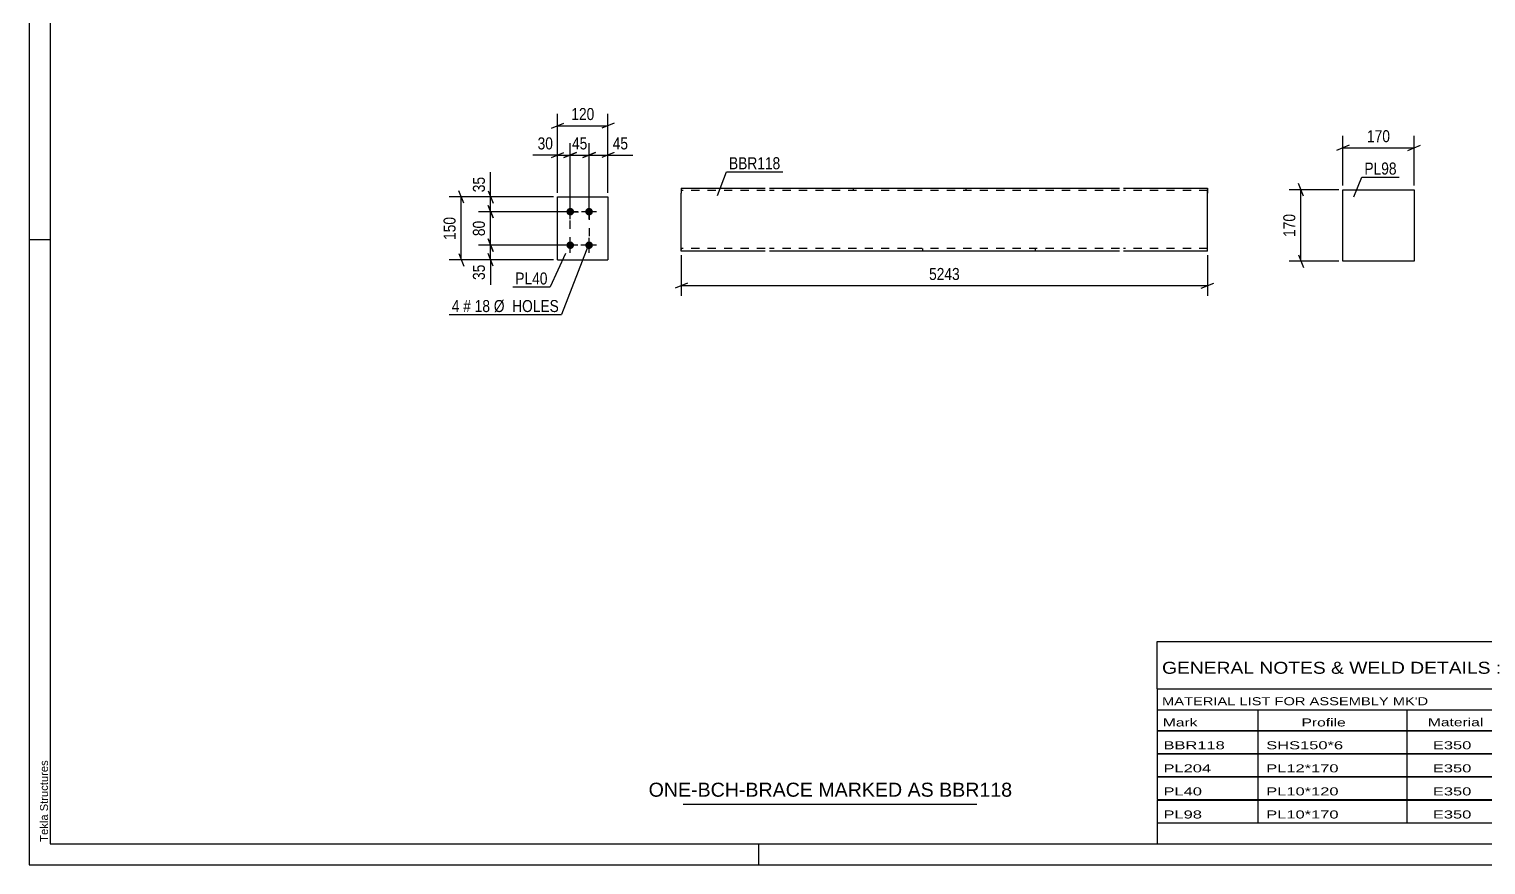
# Model space of a CAD drawing. Header units: millimetres. Extents: x 0 to 594, y 0 to 420.
# Drawn here: x 0 to 347.4, y 0 to 199.3 of the extents above; entities that cross this region are included whole.
import ezdxf

# ---------------------------------------------------------------- set-up
doc = ezdxf.new("R2010")
doc.units = ezdxf.units.MM
doc.linetypes.add('DXK_LINE_DOT2', pattern=[3.9198, 1.9599, -1.9599])
doc.styles.add('Arial', font='ARIAL.TTF', dxfattribs={"height": 0.2})
doc.styles.add('Arial Narrow', font='ARIALN.TTF', dxfattribs={"height": 0.2})

# ---------------------------------------------------------------- blocks, each defined once
blk = doc.blocks.new('Unknown-580610314-1130')
at = {"color": 5, "linetype": 'Continuous'}
for p, q in [((0, 420), (0, 0)), ((5, 415), (5, 5)), ((5, 149), (0, 149)), ((5, 5), (589, 5)), ((174, 0), (174, 5)), ((0, 0), (594, 0))]:
    blk.add_line(p, q, dxfattribs=at)
at = {"color": 174, "linetype": 'Continuous', "style": 'Arial'}
blk.add_text('Tekla Structures', height=1.9102, rotation=90, dxfattribs=at).set_placement((4.5, 5.5))
blk = doc.blocks.new('Part-580610314-2167 - 2161')
at = {"color": 2, "linetype": 'Continuous'}
for p, q in [((126.03, 144.24), (126.03, 159.24)), ((126.03, 159.24), (138.03, 159.24)), ((138.03, 159.24), (138.03, 144.24)), ((126.03, 144.24), (126.03, 144.24)), ((126.03, 144.24), (138.03, 144.24)), ((138.03, 144.24), (138.03, 144.24))]:
    blk.add_line(p, q, dxfattribs=at)
at = {"color": 7, "linetype": 'DXK_LINE_DOT2'}
for p, q in [((126.03, 159.24), (138.03, 159.24)), ((126.03, 144.24), (138.03, 144.24))]:
    blk.add_line(p, q, dxfattribs=at)
blk = doc.blocks.new('Bolt-580610314-2200 - 2161')
at = {"linetype": 'Continuous'}
for points in [[(129.03, 156.64), (129.22, 156.62), (129.4, 156.56), (129.56, 156.47), (129.7, 156.34), (129.81, 156.19), (129.89, 156.02), (129.93, 155.83), (129.93, 155.65), (129.89, 155.46), (129.81, 155.29), (129.7, 155.14), (129.56, 155.01), (129.4, 154.92), (129.22, 154.86), (129.03, 154.84), (128.84, 154.86), (128.66, 154.92), (128.5, 155.01), (128.36, 155.14), (128.25, 155.29), (128.17, 155.46), (128.14, 155.65), (128.14, 155.83), (128.17, 156.02), (128.25, 156.19), (128.36, 156.34), (128.5, 156.47), (128.66, 156.56), (128.84, 156.62)], [(133.53, 156.64), (133.72, 156.62), (133.9, 156.56), (134.06, 156.47), (134.2, 156.34), (134.31, 156.19), (134.39, 156.02), (134.43, 155.83), (134.43, 155.65), (134.39, 155.46), (134.31, 155.29), (134.2, 155.14), (134.06, 155.01), (133.9, 154.92), (133.72, 154.86), (133.53, 154.84), (133.34, 154.86), (133.16, 154.92), (133, 155.01), (132.86, 155.14), (132.75, 155.29), (132.67, 155.46), (132.64, 155.65), (132.64, 155.83), (132.67, 156.02), (132.75, 156.19), (132.86, 156.34), (133, 156.47), (133.16, 156.56), (133.34, 156.62)], [(129.03, 148.64), (129.22, 148.62), (129.4, 148.56), (129.56, 148.47), (129.7, 148.34), (129.81, 148.19), (129.89, 148.02), (129.93, 147.83), (129.93, 147.65), (129.89, 147.46), (129.81, 147.29), (129.7, 147.14), (129.56, 147.01), (129.4, 146.92), (129.22, 146.86), (129.03, 146.84), (128.84, 146.86), (128.66, 146.92), (128.5, 147.01), (128.36, 147.14), (128.25, 147.29), (128.17, 147.46), (128.14, 147.65), (128.14, 147.83), (128.17, 148.02), (128.25, 148.19), (128.36, 148.34), (128.5, 148.47), (128.66, 148.56), (128.84, 148.62)], [(133.53, 148.64), (133.72, 148.62), (133.9, 148.56), (134.06, 148.47), (134.2, 148.34), (134.31, 148.19), (134.39, 148.02), (134.43, 147.83), (134.43, 147.65), (134.39, 147.46), (134.31, 147.29), (134.2, 147.14), (134.06, 147.01), (133.9, 146.92), (133.72, 146.86), (133.53, 146.84), (133.34, 146.86), (133.16, 146.92), (133, 147.01), (132.86, 147.14), (132.75, 147.29), (132.67, 147.46), (132.64, 147.65), (132.64, 147.83), (132.67, 148.02), (132.75, 148.19), (132.86, 148.34), (133, 148.47), (133.16, 148.56), (133.34, 148.62)]]:
    blk.add_hatch(color=1, dxfattribs=at).paths.add_polyline_path(points)
at = {"color": 1, "linetype": 'Continuous'}
for p, q in [((129.03, 153.94), (129.03, 157.54)), ((133.53, 153.94), (133.53, 157.54)), ((130.83, 155.74), (127.23, 155.74)), ((135.33, 155.74), (131.73, 155.74)), ((129.03, 145.94), (129.03, 149.54)), ((133.53, 145.94), (133.53, 149.54)), ((130.83, 147.74), (127.23, 147.74)), ((135.33, 147.74), (131.73, 147.74))]:
    blk.add_line(p, q, dxfattribs=at)
blk = doc.blocks.new('Part-580610314-2404 - 2398')
at = {"color": 2, "linetype": 'Continuous'}
for p, q in [((313.28, 160.96), (330.28, 160.96)), ((313.28, 143.96), (313.28, 160.96)), ((330.28, 160.96), (330.28, 143.96)), ((330.28, 143.96), (313.28, 143.96))]:
    blk.add_line(p, q, dxfattribs=at)
blk = doc.blocks.new('Part-580610314-2436 - 2428')
at = {"color": 2, "linetype": 'Continuous'}
for p, q in [((155.52, 161.36), (155.52, 160.16)), ((155.52, 161.36), (175.52, 161.36)), ((155.52, 147.1), (155.52, 160.16)), ((176.52, 161.36), (260, 161.36)), ((261, 161.36), (281, 161.36)), ((281, 161.36), (281, 161.27)), ((281, 161.27), (281, 160.16)), ((281, 146.36), (281, 160.16)), ((155.52, 146.45), (155.52, 147.1)), ((155.52, 146.36), (155.52, 146.45)), ((175.52, 146.36), (155.52, 146.36)), ((260, 146.36), (176.52, 146.36)), ((281, 146.36), (261, 146.36))]:
    blk.add_line(p, q, dxfattribs=at)
at = {"color": 7, "linetype": 'DXK_LINE_DOT2'}
for p, q in [((175.52, 160.76), (155.52, 160.76)), ((260, 160.76), (176.52, 160.76)), ((196.52, 161.36), (196.52, 160.76)), ((223.37, 161.36), (223.37, 160.76)), ((281, 160.76), (261, 160.76)), ((281, 160.16), (281, 161.01)), ((155.52, 147.1), (155.52, 146.71)), ((155.52, 146.96), (155.52, 147.01)), ((175.52, 146.96), (155.52, 146.96)), ((260, 146.96), (176.52, 146.96)), ((213.14, 146.36), (213.14, 146.96)), ((240, 146.36), (240, 146.96)), ((281, 146.96), (261, 146.96)), ((281, 146.96), (281, 147.01))]:
    blk.add_line(p, q, dxfattribs=at)
blk = doc.blocks.new('Rectangle-580610314-2384 - 2161')
at = {"color": 1, "linetype": 'DXK_LINE_DOT2'}
blk.add_lwpolyline([(129.03, 155.74), (133.53, 155.74), (133.53, 147.74), (129.03, 147.74), (129.03, 155.74)], close=True, dxfattribs=at)
blk = doc.blocks.new('StraightDimension-580610314-2344 - 2161')
at = {"color": 7, "linetype": 'Continuous'}
for p, q in [((129.03, 156.74), (129.03, 172.09)), ((133.53, 156.74), (133.53, 172.09)), ((127.53, 168.64), (130.53, 169.84)), ((129.03, 169.24), (133.53, 169.24)), ((135.03, 169.84), (132.03, 168.64))]:
    blk.add_line(p, q, dxfattribs=at)
at = {"color": 0}
blk.add_wipeout([(133.71, 169.99), (133.71, 174.19), (128.85, 174.19), (128.85, 169.99)], dxfattribs=at)
at = {"color": 3, "style": 'Arial Narrow'}
blk.add_text('45', height=2.863, dxfattribs=at).set_placement((129.45, 170.59))
blk = doc.blocks.new('StraightDimension-580610314-2300 - 2161')
at = {"color": 7, "linetype": 'Continuous'}
for p, q in [((109.43, 160.74), (110.63, 157.74)), ((125.03, 159.24), (107.18, 159.24)), ((110.63, 154.24), (109.43, 157.24)), ((110.03, 155.74), (110.03, 159.24)), ((128.03, 155.74), (107.18, 155.74))]:
    blk.add_line(p, q, dxfattribs=at)
at = {"color": 0}
blk.add_wipeout([(109.28, 164.62), (105.08, 164.62), (105.08, 159.77), (109.28, 159.77)], dxfattribs=at)
at = {"color": 7, "linetype": 'Continuous'}
blk.add_line((110.03, 159.24), (110.03, 165.15), dxfattribs=at)
blk.add_line((110.03, 159.24), (110.03, 165.15), dxfattribs=at)
at = {"color": 3, "style": 'Arial Narrow'}
blk.add_text('35', height=2.863, rotation=90.0002, dxfattribs=at).set_placement((108.68, 160.37))
blk = doc.blocks.new('StraightDimension-580610314-2277 - 2161')
at = {"color": 7, "linetype": 'Continuous'}
for p, q in [((128.03, 147.74), (107.18, 147.74)), ((109.43, 149.24), (110.63, 146.24)), ((110.03, 144.24), (110.03, 147.74)), ((125.03, 144.24), (107.18, 144.24)), ((110.63, 142.74), (109.43, 145.74))]:
    blk.add_line(p, q, dxfattribs=at)
at = {"color": 0}
blk.add_wipeout([(109.28, 143.72), (105.08, 143.72), (105.08, 138.86), (109.28, 138.86)], dxfattribs=at)
at = {"color": 7, "linetype": 'Continuous'}
blk.add_line((110.03, 144.24), (110.03, 138.33), dxfattribs=at)
blk.add_line((110.03, 144.24), (110.03, 138.33), dxfattribs=at)
at = {"color": 3, "style": 'Arial Narrow'}
blk.add_text('35', height=2.863, rotation=90.0002, dxfattribs=at).set_placement((108.68, 139.46))
blk = doc.blocks.new('StraightDimension-580610314-2290 - 2161')
at = {"color": 7, "linetype": 'Continuous'}
for p, q in [((109.43, 157.24), (110.63, 154.24)), ((128.03, 155.74), (107.18, 155.74)), ((110.03, 147.74), (110.03, 155.74)), ((128.03, 147.74), (107.18, 147.74)), ((110.63, 146.24), (109.43, 149.24))]:
    blk.add_line(p, q, dxfattribs=at)
at = {"color": 0}
blk.add_wipeout([(109.28, 154.17), (105.08, 154.17), (105.08, 149.31), (109.28, 149.31)], dxfattribs=at)
at = {"color": 3, "style": 'Arial Narrow'}
blk.add_text('80', height=2.863, rotation=90.0002, dxfattribs=at).set_placement((108.68, 149.91))
blk = doc.blocks.new('StraightDimension-580610314-2314 - 2161')
at = {"color": 7, "linetype": 'Continuous'}
for p, q in [((103.63, 157.74), (102.43, 160.74)), ((125.03, 159.24), (100.18, 159.24)), ((103.03, 144.24), (103.03, 159.24)), ((125.03, 144.24), (100.18, 144.24)), ((102.43, 145.74), (103.63, 142.74))]:
    blk.add_line(p, q, dxfattribs=at)
at = {"color": 0}
blk.add_wipeout([(102.28, 155.08), (98.08, 155.08), (98.08, 148.4), (102.28, 148.4)], dxfattribs=at)
at = {"color": 3, "style": 'Arial Narrow'}
blk.add_text('150', height=2.863, rotation=90.0002, dxfattribs=at).set_placement((101.68, 149))
blk = doc.blocks.new('StraightDimension-580610314-2331 - 2161')
at = {"color": 7, "linetype": 'Continuous'}
for p, q in [((126.03, 160.24), (126.03, 172.09)), ((129.03, 156.74), (129.03, 172.09)), ((124.53, 168.64), (127.53, 169.84)), ((126.03, 169.24), (129.03, 169.24)), ((130.53, 169.84), (127.53, 168.64))]:
    blk.add_line(p, q, dxfattribs=at)
at = {"color": 0}
blk.add_wipeout([(125.51, 169.99), (125.51, 174.19), (120.65, 174.19), (120.65, 169.99)], dxfattribs=at)
at = {"color": 7, "linetype": 'Continuous'}
blk.add_line((126.03, 169.24), (120.12, 169.24), dxfattribs=at)
blk.add_line((126.03, 169.24), (120.12, 169.24), dxfattribs=at)
at = {"color": 3, "style": 'Arial Narrow'}
blk.add_text('30', height=2.863, dxfattribs=at).set_placement((121.25, 170.59))
blk = doc.blocks.new('StraightDimension-580610314-2354 - 2161')
at = {"color": 7, "linetype": 'Continuous'}
for p, q in [((133.53, 156.74), (133.53, 172.09)), ((138.03, 160.24), (138.03, 172.09)), ((132.03, 168.64), (135.03, 169.84)), ((133.53, 169.24), (138.03, 169.24)), ((139.53, 169.84), (136.53, 168.64))]:
    blk.add_line(p, q, dxfattribs=at)
at = {"color": 0}
blk.add_wipeout([(143.41, 169.99), (143.41, 174.19), (138.56, 174.19), (138.56, 169.99)], dxfattribs=at)
at = {"color": 7, "linetype": 'Continuous'}
blk.add_line((138.03, 169.24), (143.94, 169.24), dxfattribs=at)
blk.add_line((138.03, 169.24), (143.94, 169.24), dxfattribs=at)
at = {"color": 3, "style": 'Arial Narrow'}
blk.add_text('45', height=2.863, dxfattribs=at).set_placement((139.16, 170.59))
blk = doc.blocks.new('StraightDimension-580610314-2368 - 2161')
at = {"color": 7, "linetype": 'Continuous'}
for p, q in [((126.03, 160.24), (126.03, 179.09)), ((138.03, 160.24), (138.03, 179.09)), ((124.53, 175.64), (127.53, 176.84)), ((126.03, 176.24), (138.03, 176.24)), ((139.53, 176.84), (136.53, 175.64))]:
    blk.add_line(p, q, dxfattribs=at)
at = {"color": 0}
blk.add_wipeout([(135.37, 176.99), (135.37, 181.19), (128.69, 181.19), (128.69, 176.99)], dxfattribs=at)
at = {"color": 3, "style": 'Arial Narrow'}
blk.add_text('120', height=2.863, dxfattribs=at).set_placement((129.29, 177.59))
blk = doc.blocks.new('StraightDimension-580610314-2406 - 2398')
at = {"color": 7, "linetype": 'Continuous'}
for p, q in [((313.28, 161.96), (313.28, 173.81)), ((330.28, 161.96), (330.28, 173.81)), ((314.78, 171.56), (311.78, 170.36)), ((313.28, 170.96), (330.28, 170.96)), ((328.78, 170.36), (331.78, 171.56))]:
    blk.add_line(p, q, dxfattribs=at)
at = {"color": 0}
blk.add_wipeout([(325.12, 171.71), (325.12, 175.91), (318.43, 175.91), (318.43, 171.71)], dxfattribs=at)
at = {"color": 3, "style": 'Arial Narrow'}
blk.add_text('170', height=2.863, dxfattribs=at).set_placement((319.03, 172.31))
blk = doc.blocks.new('StraightDimension-580610314-2417 - 2398')
at = {"color": 7, "linetype": 'Continuous'}
for p, q in [((312.28, 160.96), (300.43, 160.96)), ((303.88, 159.46), (302.68, 162.46)), ((303.28, 143.96), (303.28, 160.96)), ((312.28, 143.96), (300.43, 143.96)), ((302.68, 145.46), (303.88, 142.46))]:
    blk.add_line(p, q, dxfattribs=at)
at = {"color": 0}
blk.add_wipeout([(302.53, 155.81), (298.33, 155.81), (298.33, 149.12), (302.53, 149.12)], dxfattribs=at)
at = {"color": 3, "style": 'Arial Narrow'}
blk.add_text('170', height=2.863, rotation=90.0002, dxfattribs=at).set_placement((301.93, 149.72))
blk = doc.blocks.new('StraightDimension-580610314-2441 - 2428')
at = {"color": 7, "linetype": 'Continuous'}
for p, q in [((155.52, 145.36), (155.52, 135.7)), ((281, 145.36), (281, 135.7)), ((157.02, 138.7), (154.02, 137.5)), ((155.52, 138.1), (281, 138.1)), ((279.5, 137.5), (282.5, 138.7))]:
    blk.add_line(p, q, dxfattribs=at)
at = {"color": 0}
blk.add_wipeout([(222.51, 138.85), (222.51, 143.05), (214, 143.05), (214, 138.85)], dxfattribs=at)
at = {"color": 3, "style": 'Arial Narrow'}
blk.add_text('5243', height=2.863, dxfattribs=at).set_placement((214.6, 139.45))
blk = doc.blocks.new('Unknown-580610314-4466')
at = {"color": 7, "linetype": 'Continuous'}
for p, q in [((269, 53.25), (429, 53.25)), ((269, 42), (269, 53.25)), ((429, 53.25), (429, 42)), ((269, 42), (429, 42)), ((269, 42), (269, 37)), ((429, 42), (429, 37)), ((269, 37), (429, 37)), ((269, 37), (269, 32)), ((293, 37), (293, 32)), ((328.5, 37), (328.5, 32)), ((354.5, 37), (354.5, 32)), ((367.5, 37), (367.5, 32)), ((385, 37), (385, 32)), ((407, 37), (407, 32)), ((429, 37), (429, 32)), ((269, 32), (429, 32)), ((269, 31.95), (269, 26.55)), ((269, 31.95), (429, 31.95)), ((293, 32), (293, 26.5)), ((328.5, 32), (328.5, 26.5)), ((354.5, 32), (354.5, 26.5)), ((367.5, 32), (367.5, 26.5)), ((385, 32), (385, 26.5)), ((407, 32), (407, 26.5)), ((429, 31.95), (429, 26.55)), ((269, 26.55), (429, 26.55)), ((269, 26.45), (269, 21.05)), ((269, 26.45), (429, 26.45)), ((293, 26.5), (293, 21)), ((328.5, 26.5), (328.5, 21)), ((354.5, 26.5), (354.5, 21)), ((367.5, 26.5), (367.5, 21)), ((385, 26.5), (385, 21)), ((407, 26.5), (407, 21)), ((429, 26.45), (429, 21.05)), ((269, 21.05), (429, 21.05)), ((269, 20.95), (269, 15.55)), ((269, 20.95), (429, 20.95)), ((293, 21), (293, 15.5)), ((328.5, 21), (328.5, 15.5)), ((354.5, 21), (354.5, 15.5)), ((367.5, 21), (367.5, 15.5)), ((385, 21), (385, 15.5)), ((407, 21), (407, 15.5)), ((429, 20.95), (429, 15.55)), ((269, 15.55), (429, 15.55)), ((269, 15.45), (269, 10.05)), ((269, 15.45), (429, 15.45)), ((293, 15.5), (293, 10)), ((328.5, 15.5), (328.5, 10)), ((354.5, 15.5), (354.5, 10)), ((367.5, 15.5), (367.5, 10)), ((385, 15.5), (385, 10)), ((407, 15.5), (407, 10)), ((429, 15.45), (429, 10.05)), ((269, 10.05), (429, 10.05)), ((269, 10), (429, 10)), ((269, 10), (269, 5)), ((385, 10), (385, 5)), ((407, 10), (407, 5)), ((429, 10), (429, 5)), ((269, 5), (429, 5))]:
    blk.add_line(p, q, dxfattribs=at)
at = {"color": 7, "style": 'Arial Narrow'}
for s, height, width, p in [('GENERAL NOTES & WELD DETAILS :', 2.8633, 1.4, (270.15, 45.56)), ('REFER TYP DRAWING TYP-01', 1.9089, 1.6, (353.7, 45.66)), ("MATERIAL LIST FOR ASSEMBLY MK'D", 1.9089, 1.6, (270.15, 38.06)), ('BBR118', 1.909, 1.794707, (361.48, 37.97)), ('1', 1.91, 1.794707, (391.08, 38.06)), ('No. Required', 1.9089, 1.6, (400.41, 38.06)), ('Mark', 1.909, 1.7, (270.34, 33)), ('Profile', 1.909, 1.7, (303.41, 33)), ('Material', 1.909, 1.7, (333.54, 33.06)), ('No.', 1.909, 1.7, (358.5, 33.06)), ('Length', 1.909, 1.7, (369, 33.06)), ('Area', 1.909, 1.7, (391.5, 33.06)), ('Weight', 1.909, 1.7, (411, 33.06))]:
    blk.add_text(s, height=height, dxfattribs=dict(at, width=width)).set_placement(p)
at = {"color": 7, "linetype": 'Continuous', "style": 'Arial Narrow'}
for s, height, width, p in [('BBR118', 1.909, 1.794707, (270.5, 27.56)), ('SHS150*6', 1.909, 1.794707, (295, 27.56)), ('E350', 1.909, 1.794707, (334.74, 27.56)), ('1', 1.91, 1.794707, (358.86, 27.56)), ('5243', 1.909, 1.794707, (371.58, 27.56)), ('3.1', 1.909, 1.794707, (395.32, 27.56)), ('141.9', 1.909, 1.794707, (411.96, 27.56)), ('PL204', 1.909, 1.794707, (270.5, 22.06)), ('PL12*170', 1.909, 1.794707, (295, 22.06)), ('E350', 1.909, 1.794707, (334.74, 22.06)), ('1', 1.91, 1.794707, (358.86, 22.06)), ('683', 1.909, 1.794707, (373.77, 22.06)), ('0.3', 1.909, 1.794707, (395.32, 22.06)), ('10.9', 1.909, 1.794707, (414.14, 22.06)), ('PL40', 1.909, 1.794707, (270.5, 16.56)), ('PL10*120', 1.909, 1.794707, (295, 16.56)), ('E350', 1.909, 1.794707, (334.74, 16.56)), ('4', 1.91, 1.794707, (358.86, 16.56)), ('150', 1.909, 1.794707, (373.77, 16.56)), ('0.0', 1.909, 1.794707, (395.32, 16.56)), ('5.7', 1.909, 1.794707, (416.33, 16.56)), ('PL98', 1.909, 1.794707, (270.5, 11.06)), ('PL10*170', 1.909, 1.794707, (295, 11.06)), ('E350', 1.909, 1.794707, (334.74, 11.06)), ('2', 1.91, 1.794707, (358.86, 11.06)), ('170', 1.909, 1.794707, (373.77, 11.06)), ('0.1', 1.909, 1.794707, (395.32, 11.06)), ('4.5', 1.909, 1.794707, (416.33, 11.06)), ('Total', 1.909, 1.7, (371.33, 6.5)), ('3.7', 1.909, 1.794707, (394.83, 6.5)), ('163.0', 1.909, 1.794707, (411.96, 6.5))]:
    blk.add_text(s, height=height, dxfattribs=dict(at, width=width)).set_placement(p)
blk = doc.blocks.new('Unknown-580610314-4467')
at = {"color": 7, "linetype": 'Continuous'}
blk.add_line((156, 14.5), (226, 14.5), dxfattribs=at)
at = {"color": 7, "style": 'Arial'}
blk.add_text('ONE-BCH-BRACE MARKED AS BBR118', height=3.3428, dxfattribs=at).set_placement((147.73, 16.25))
blk = doc.blocks.new('Mark-580610314-2163 - 2161')
at = {"color": 0}
blk.add_wipeout([(123.62, 138.38), (123.62, 141.38), (115.94, 141.38), (115.94, 138.38)], dxfattribs=at)
blk.add_wipeout([(123.62, 138.38), (123.62, 141.38), (115.94, 141.38), (115.94, 138.38)], dxfattribs=at)
at = {"color": 30, "linetype": 'Continuous'}
for p in [(127.87, 145.74), (115.34, 137.78)]:
    blk.add_line(p, (124.22, 137.78), dxfattribs=at)
at = {"color": 3, "style": 'Arial Narrow'}
blk.add_text('PL40', height=2.863, dxfattribs=at).set_placement((115.94, 138.38))
blk = doc.blocks.new('Mark-580610314-2196 - 2161')
at = {"color": 0}
blk.add_wipeout([(102.62, 131.81), (102.62, 134.81), (100.79, 134.81), (100.79, 131.81)], dxfattribs=at)
blk.add_wipeout([(102.62, 131.81), (102.62, 134.81), (100.79, 134.81), (100.79, 131.81)], dxfattribs=at)
blk.add_wipeout([(105.35, 131.81), (105.35, 134.81), (103.52, 134.81), (103.52, 131.81)], dxfattribs=at)
blk.add_wipeout([(105.35, 131.81), (105.35, 134.81), (103.52, 134.81), (103.52, 131.81)], dxfattribs=at)
at = {"color": 3, "style": 'Arial Narrow'}
blk.add_text('4', height=2.86, dxfattribs=at).set_placement((100.79, 131.81))
at = {"color": 0}
blk.add_wipeout([(109.91, 131.81), (109.91, 134.81), (106.25, 134.81), (106.25, 131.81)], dxfattribs=at)
blk.add_wipeout([(109.91, 131.81), (109.91, 134.81), (106.25, 134.81), (106.25, 131.81)], dxfattribs=at)
at = {"color": 3, "style": 'Arial Narrow'}
blk.add_text('#', height=2.86, dxfattribs=at).set_placement((103.52, 131.81))
at = {"color": 0}
blk.add_wipeout([(126.33, 131.81), (126.33, 134.81), (110.81, 134.81), (110.81, 131.81)], dxfattribs=at)
blk.add_wipeout([(126.33, 131.81), (126.33, 134.81), (110.81, 134.81), (110.81, 131.81)], dxfattribs=at)
at = {"color": 7, "linetype": 'Continuous'}
for p in [(133.36, 147.83), (100.19, 131.21)]:
    blk.add_line(p, (126.93, 131.21), dxfattribs=at)
at = {"color": 3, "style": 'Arial Narrow'}
for s, p in [('18', (106.25, 131.81)), ('Ø  HOLES', (110.81, 131.81))]:
    blk.add_text(s, height=2.863, dxfattribs=at).set_placement(p)
blk = doc.blocks.new('Mark-580610314-2400 - 2398')
at = {"color": 0}
blk.add_wipeout([(326.09, 164.59), (326.09, 167.59), (318.41, 167.59), (318.41, 164.59)], dxfattribs=at)
blk.add_wipeout([(326.09, 164.59), (326.09, 167.59), (318.41, 167.59), (318.41, 164.59)], dxfattribs=at)
at = {"color": 30, "linetype": 'Continuous'}
for p, q in [((315.85, 159.31), (317.81, 163.99)), ((317.81, 163.99), (326.69, 163.99))]:
    blk.add_line(p, q, dxfattribs=at)
at = {"color": 3, "style": 'Arial Narrow'}
blk.add_text('PL98', height=2.863, dxfattribs=at).set_placement((318.41, 164.59))
blk = doc.blocks.new('Mark-580610314-2432 - 2428')
at = {"color": 0}
blk.add_wipeout([(179.13, 165.86), (179.13, 168.86), (166.89, 168.86), (166.89, 165.86)], dxfattribs=at)
blk.add_wipeout([(179.13, 165.86), (179.13, 168.86), (166.89, 168.86), (166.89, 165.86)], dxfattribs=at)
at = {"color": 30, "linetype": 'Continuous'}
for p, q in [((164.16, 159.61), (166.29, 165.26)), ((166.29, 165.26), (179.73, 165.26))]:
    blk.add_line(p, q, dxfattribs=at)
at = {"color": 3, "style": 'Arial Narrow'}
blk.add_text('BBR118', height=2.863, dxfattribs=at).set_placement((166.89, 165.86))

msp = doc.modelspace()

# ---------------------------------------------------------------- block references
for name in ['Unknown-580610314-1130', 'Part-580610314-2436 - 2428', 'Part-580610314-2404 - 2398', 'Part-580610314-2167 - 2161', 'Bolt-580610314-2200 - 2161', 'Rectangle-580610314-2384 - 2161', 'Unknown-580610314-4466', 'Unknown-580610314-4467']:
    msp.add_blockref(name, (0, 0))

# ---------------------------------------------------------------- next in the draw order: block references
for name in ['StraightDimension-580610314-2344 - 2161', 'StraightDimension-580610314-2406 - 2398', 'Mark-580610314-2432 - 2428', 'StraightDimension-580610314-2277 - 2161', 'StraightDimension-580610314-2441 - 2428']:
    msp.add_blockref(name, (0, 0))

# ---------------------------------------------------------------- next in the draw order: block references
for name in ['Mark-580610314-2400 - 2398', 'StraightDimension-580610314-2300 - 2161', 'StraightDimension-580610314-2417 - 2398']:
    msp.add_blockref(name, (0, 0))

# ---------------------------------------------------------------- next in the draw order: block references
msp.add_blockref('StraightDimension-580610314-2290 - 2161', (0, 0))

# ---------------------------------------------------------------- next in the draw order: block references
msp.add_blockref('StraightDimension-580610314-2314 - 2161', (0, 0))

# ---------------------------------------------------------------- next in the draw order: block references
for name in ['StraightDimension-580610314-2331 - 2161', 'Mark-580610314-2163 - 2161']:
    msp.add_blockref(name, (0, 0))

# ---------------------------------------------------------------- next in the draw order: block references
for name in ['StraightDimension-580610314-2354 - 2161', 'Mark-580610314-2196 - 2161']:
    msp.add_blockref(name, (0, 0))

# ---------------------------------------------------------------- next in the draw order: block references
msp.add_blockref('StraightDimension-580610314-2368 - 2161', (0, 0))

doc.saveas('drawing.dxf')
